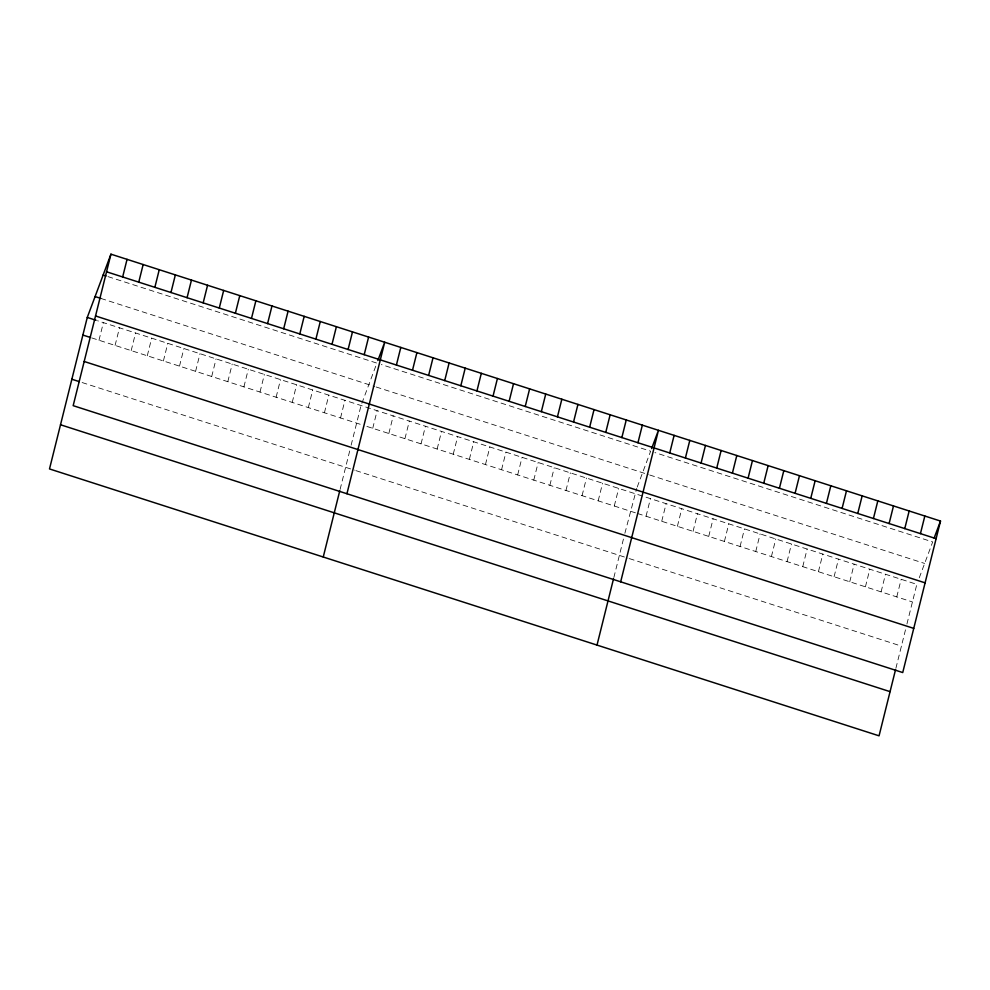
<?xml version="1.0" encoding="UTF-8"?>
<svg xmlns="http://www.w3.org/2000/svg" width="990" height="990" viewBox="0 0 990 990"><rect width="100%" height="100%" fill="white"/><g stroke="black" fill="none" stroke-linecap="round" stroke-linejoin="round"><path stroke-width="0.74" stroke-dasharray="4.95 3.71" d="M98.988 340.238L103.381 322.629M115.088 345.423L119.481 327.801M131.187 350.596L135.581 332.986M147.287 355.781L151.68 338.172M163.399 360.966L167.793 343.344M179.499 366.139L183.893 348.529M195.599 371.324L199.992 353.702M211.712 376.497L216.092 358.887M227.811 381.682L232.204 364.072M243.911 386.867L248.304 369.245M260.011 392.04L264.404 374.43M276.123 397.225L280.504 379.615M292.223 402.41L296.616 384.788M308.323 407.583L312.716 389.973M324.423 412.768L328.816 395.159M340.535 417.953L344.916 400.331M340.102 489.419L350.027 449.633M351.128 445.215L361.028 405.516L376.893 363.12L107.526 276.47M372.735 428.311L377.128 410.702M388.835 433.496L393.228 415.874M404.947 438.669L409.328 421.059M421.047 443.854L425.44 426.245M437.147 449.027L441.54 431.417M453.247 454.212L457.64 436.602M469.359 459.397L473.752 441.775M485.459 464.57L489.852 446.96M501.559 469.755L505.952 452.145M517.659 474.94L522.052 457.318M533.771 480.113L538.164 462.503M549.871 485.298L554.264 467.688M565.971 490.483L570.364 472.861M582.071 495.656L586.464 478.046M598.183 500.841L602.576 483.231M614.283 506.026L618.676 488.404M613.862 577.492L623.774 537.706M624.876 533.288L636.731 488.367M646.049 516.248L650.442 498.626M661.728 521.284L666.121 503.675M677.395 526.321L681.788 508.712M693.062 531.37L697.455 513.748M708.729 536.407L713.122 518.797M724.408 541.443L728.788 523.834M740.074 546.492L744.468 528.883M755.741 551.529L760.134 533.919M771.408 556.578L775.801 538.956M787.075 561.615L791.468 544.005M802.754 566.651L807.135 549.042M818.421 571.7L822.814 554.078M834.087 576.737L838.481 559.127M849.754 581.774L854.147 564.164M865.421 586.822L869.814 569.201M881.1 591.859L885.481 574.25M896.767 596.908L901.16 579.286M895.901 668.238L905.825 628.452M906.927 624.034L916.827 584.335L97.515 320.735M637.213 487.068L650.64 451.193L381.274 364.543M919.265 577.801L932.691 541.938L654.91 452.579M100.943 298.448L374.69 386.521M376.163 386.991L648.289 474.544M649.712 475.002L924.635 563.446M91.662 337.887L361.028 424.537M366.882 426.43L636.087 513.03M637.51 513.488L912.434 601.945M82.108 382.536L354.395 470.139M355.868 470.609L627.92 558.137M629.343 558.595L901.42 646.124"/><path stroke-width="1.49" d="M110.942 254.17L73.173 405.665L902.732 672.557L940.5 521.062L110.942 254.17L87.269 317.443L49.5 468.938L879.058 735.83L895.579 669.537M122.661 276.965L127.054 259.355M138.761 282.15L143.154 264.54M154.861 287.335L159.254 269.713M170.973 292.508L175.354 274.898M187.073 297.693L191.466 280.083M203.173 302.866L207.566 285.256M219.273 308.051L223.666 290.441M235.385 313.236L239.778 295.614M251.485 318.409L255.878 300.799M267.585 323.594L271.978 305.984M283.685 328.779L288.078 311.157M299.797 333.952L304.19 316.342M315.897 339.137L320.29 321.527M331.996 344.322L336.39 326.7M348.096 349.495L352.489 331.885M364.209 354.68L368.602 337.07M323.247 557.011L339.78 490.718M346.933 493.738L384.702 342.243L377.858 360.521M396.408 365.038L400.802 347.428M412.508 370.223L416.901 352.613M428.621 375.408L433.014 357.786M444.72 380.581L449.114 362.971M460.82 385.766L465.213 368.156M476.933 390.939L481.313 373.329M493.032 396.124L497.425 378.514M509.132 401.309L513.525 383.687M525.232 406.482L529.625 388.872M541.344 411.667L545.725 394.057M557.444 416.852L561.837 399.23M573.544 422.025L577.937 404.415M589.644 427.21L594.037 409.6M605.756 432.395L610.137 414.773M621.856 437.568L626.249 419.958M637.956 442.753L642.349 425.143M597.007 645.084L613.528 578.791M620.681 581.811L658.449 430.316L651.618 448.594M669.735 452.975L674.116 435.365M685.402 458.011L689.795 440.401M701.068 463.06L705.462 445.438M716.735 468.097L721.128 450.487M732.402 473.133L736.795 455.524M748.081 478.182L752.462 460.56M763.748 483.219L768.141 465.609M779.415 488.268L783.808 470.646M795.081 493.305L799.475 475.695M810.748 498.341L815.141 480.732M826.427 503.39L830.82 485.768M842.094 508.427L846.487 490.817M857.761 513.464L862.154 495.854M873.428 518.513L877.821 500.891M889.107 523.549L893.487 505.94M904.773 528.586L909.166 510.976M920.44 533.635L924.833 516.025M934.152 538.028L940.5 521.062M106.561 271.792L936.107 538.671M103.133 275.047L106.066 276M95.09 296.567L100.943 298.448M95.535 315.971L925.093 582.85M87.269 317.443L96.055 320.265M82.875 335.053L90.201 337.417M84.187 361.486L913.745 628.378M71.862 379.232L79.188 381.596M60.514 424.76L890.072 691.651"/></g></svg>
